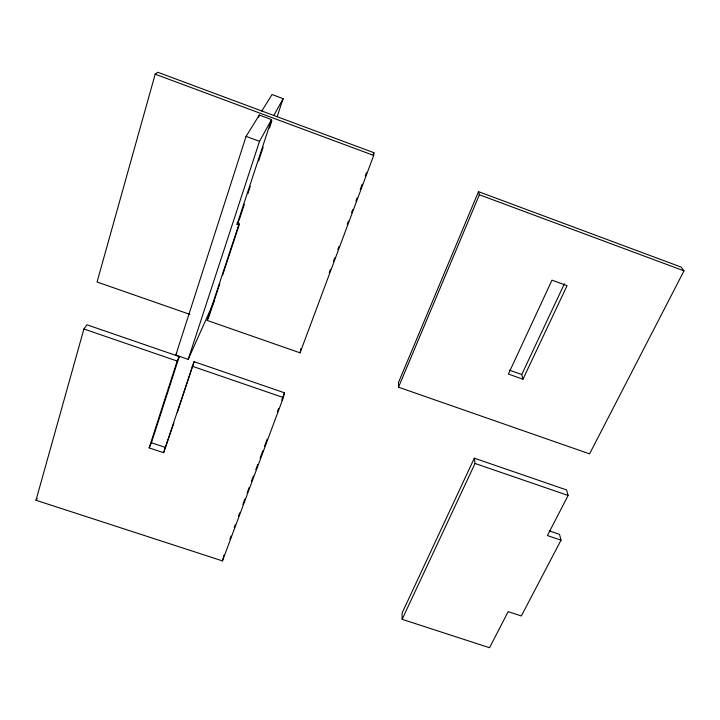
<?xml version="1.0" encoding="UTF-8"?>
<svg xmlns="http://www.w3.org/2000/svg" width="720" height="720" viewBox="0 0 720 720"><rect width="100%" height="100%" fill="white"/><g stroke="black" fill="none" stroke-linecap="round" stroke-linejoin="round"><path stroke-width="1.08" d="M237.078 222.66L239.184 223.425L207.207 320.436L300.06 352.836L373.689 155.448L373.923 152.721L157.761 72.261L155.187 74.187L97.056 281.997L189.873 314.379M300.06 352.836L300.987 348.408M283.383 397.566L284.445 392.796L194.076 361.674L163.602 452.7L149.148 447.876L177.165 361.044L179.262 356.571L86.931 324.783L83.907 328.986L36 500.265L222.462 560.898L283.383 397.566L192.123 366.192M222.462 560.898L223.992 555.012M214.272 301.077L188.199 359.37L175.806 355.104L246.078 136.386L259.317 115.047L271.539 119.592L236.988 224.631L238.716 221.058M149.148 447.876L151.434 442.764L179.262 356.571M258.624 117.171L259.317 115.047M188.199 359.37L259.506 141.336L271.539 119.592M239.148 220.167L244.368 204.282M247.86 193.698L250.299 186.291M258.66 160.884L263.187 147.123M269.46 128.061L271.908 120.654M163.602 452.7L173.79 423.171M177.291 412.569L194.076 361.674M209.394 315.225L219.861 283.509M222.642 275.058L239.382 224.316M277.137 116.748L283.113 98.676L272.034 94.527L261.81 111.015M229.878 539.217L231.057 536.058M234.198 527.625L235.377 524.466M238.518 516.042L239.697 512.883M242.838 504.45L244.8 499.185M247.158 492.867L249.12 487.602M251.469 481.275L253.44 476.01M255.789 469.692L257.751 464.427M260.109 458.1L262.854 450.729M264.429 446.517L267.174 439.146M277.38 411.759L278.559 408.6M281.7 400.167L284.445 392.796M329.22 272.664L330.399 269.505M333.531 261.09L334.71 257.931M337.851 249.516L339.021 246.357M347.256 224.262L348.435 221.112M351.567 212.688L352.746 209.538M355.887 201.114L357.057 197.964M360.198 189.549L362.16 184.284M365.292 175.869L366.471 172.71M373.14 154.827L373.923 152.721M478.512 191.655L398.484 382.482L398.502 387.189L589.572 453.87L684 270.864L681.093 267.057L478.512 191.655L479.376 194.76L398.502 387.189M207.207 320.436L209.052 316.278M561.006 540.171L547.416 535.572L568.107 495.459L566.532 489.924L474.318 458.181L402.084 613.035L402.129 619.317L489.537 647.739L508.167 611.64L521.343 615.978L561.006 540.171L559.512 534.339L549.153 530.829M402.129 619.317L475.056 463.464L474.318 458.181M522.963 379.215L567.063 285.669L551.988 280.161L508.392 374.049L522.963 379.215L521.739 374.535L564.408 283.77M175.806 355.104L176.778 353.079M273.816 115.488L283.113 98.676M36 500.265L37.08 498.447M151.434 442.764L165.744 447.552M83.907 328.986L177.165 361.044M475.056 463.464L568.107 495.459M509.373 370.152L521.739 374.535M246.078 136.386L259.506 141.336M155.187 74.187L373.689 155.448M479.376 194.76L684 270.864"/></g></svg>
